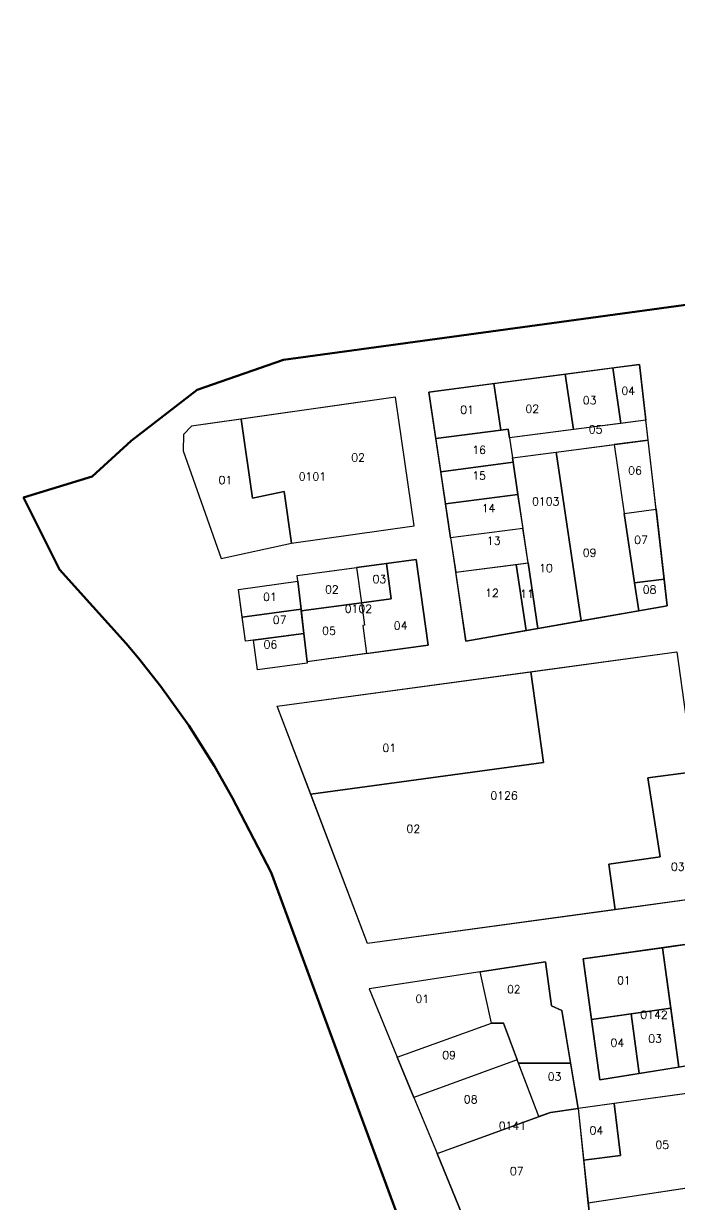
# Model space of a CAD drawing. Header units: inches. Extents: x 278406 to 279830, y 8664136 to 8666196.
# Drawn here: x 278406 to 278734, y 8665606 to 8666196 of the extents above; entities that cross this region are included whole.
import ezdxf
from ezdxf.enums import TextEntityAlignment as Align

# ---------------------------------------------------------------- set-up
doc = ezdxf.new("R2010")
doc.units = ezdxf.units.IN
doc.header["$MEASUREMENT"] = 0
for name, color, linetype in [('LOTE_PL', 4, 'Continuous'), ('LOTE_TXT', 7, 'ByLayer'), ('MZA_NRO', 1, 'Continuous'), ('SECTORES_PL', 7, 'ByLayer')]:
    doc.layers.add(name, color=color, linetype=linetype)
doc.layers.add('MZA_PL', color=7, linetype='Continuous', true_color=0xdc8a38)
doc.styles.add('LOTE_NRO', font='romand.shx')
doc.styles.add('MZA_NRO', font='romand.shx')

msp = doc.modelspace()

# ---------------------------------------------------------------- linework, layer by layer
at = {"layer": 'LOTE_PL'}
for points in [[(278677.16, 8666020.92), (278700.96, 8666024.05), (278705.08, 8665996.35), (278681.28, 8665993.23), (278677.16, 8666020.92)], [(278700.96, 8666024.05), (278714.35, 8666025.8), (278717.54, 8665997.98), (278705.08, 8665996.35), (278700.96, 8666024.05)], [(278641.47, 8666016.24), (278677.16, 8666020.92), (278681.28, 8665993.23), (278649.35, 8665989.04), (278648.69, 8665993.49), (278644.93, 8665992.95), (278641.47, 8666016.24)], [(278641.47, 8666016.24), (278644.93, 8665992.95), (278612.5, 8665988.74), (278609.05, 8666011.98), (278641.47, 8666016.24)], [(278592.37, 8666009.42), (278515.14, 8665998.48), (278520.94, 8665958.91), (278536.62, 8665962.25), (278540.32, 8665936.51), (278601.62, 8665945.09), (278592.37, 8666009.42)], [(278515.14, 8665998.48), (278490.39, 8665994.98), (278486.36, 8665990.77), (278486.2, 8665982.6), (278505.14, 8665928.84), (278540.32, 8665936.51), (278536.62, 8665962.25), (278520.94, 8665958.91), (278515.14, 8665998.48)], [(278717.54, 8665997.98), (278649.35, 8665989.04), (278650.83, 8665979.05), (278718.69, 8665987.95), (278717.54, 8665997.98)], [(278612.5, 8665988.74), (278644.93, 8665992.95), (278648.69, 8665993.49), (278651.16, 8665976.87), (278614.97, 8665972.12), (278612.5, 8665988.74)], [(278672.64, 8665981.91), (278701.59, 8665985.71), (278706.7, 8665951.28), (278711.86, 8665916.56), (278713.93, 8665902.68), (278685.17, 8665897.61), (278672.64, 8665981.91)], [(278718.69, 8665987.95), (278701.59, 8665985.71), (278706.7, 8665951.28), (278722.66, 8665953.38), (278718.69, 8665987.95)], [(278614.97, 8665972.12), (278651.16, 8665976.87), (278653.54, 8665960.85), (278617.36, 8665956.1), (278614.97, 8665972.12)], [(278650.83, 8665979.05), (278672.64, 8665981.91), (278685.17, 8665897.61), (278663.5, 8665893.79), (278658.62, 8665926.62), (278656.1, 8665943.64), (278653.54, 8665960.85), (278651.16, 8665976.87), (278650.83, 8665979.05)], [(278653.54, 8665960.85), (278656.07, 8665943.83), (278619.88, 8665939.09), (278617.36, 8665956.1), (278653.54, 8665960.85)], [(278722.66, 8665953.38), (278726.66, 8665918.51), (278711.86, 8665916.56), (278706.7, 8665951.28), (278722.66, 8665953.38)], [(278658.62, 8665926.62), (278656.07, 8665943.83), (278619.88, 8665939.09), (278622.44, 8665921.87), (278658.62, 8665926.62)], [(278543.52, 8665917.5), (278543.13, 8665920.32), (278572.91, 8665924.32), (278575.36, 8665906.56), (278545.23, 8665902.54), (278545.14, 8665903.39), (278543.52, 8665917.5)], [(278575.36, 8665906.56), (278590.14, 8665908.53), (278587.8, 8665926.32), (278572.91, 8665924.32), (278575.36, 8665906.56)], [(278575.36, 8665906.56), (278576.91, 8665895.38), (278575.97, 8665895.25), (278577.91, 8665881.26), (278608.61, 8665885.48), (278602.69, 8665928.32), (278587.8, 8665926.32), (278590.14, 8665908.53), (278575.36, 8665906.56)], [(278622.44, 8665921.87), (278652.68, 8665925.84), (278657.6, 8665892.75), (278627.56, 8665887.45), (278622.44, 8665921.87)], [(278658.62, 8665926.62), (278663.5, 8665893.79), (278657.6, 8665892.75), (278652.68, 8665925.84), (278658.62, 8665926.62)], [(278513.81, 8665913.36), (278543.52, 8665917.5), (278545.14, 8665903.39), (278515.68, 8665899.47), (278513.81, 8665913.36)], [(278726.66, 8665918.51), (278728.19, 8665905.19), (278713.93, 8665902.68), (278711.86, 8665916.56), (278726.66, 8665918.51)], [(278545.23, 8665902.54), (278575.36, 8665906.56), (278576.91, 8665895.38), (278575.97, 8665895.25), (278577.91, 8665881.26), (278548.14, 8665877.17), (278546.52, 8665891.3), (278545.23, 8665902.54)], [(278515.68, 8665899.47), (278545.14, 8665903.39), (278546.52, 8665891.3), (278517.31, 8665887.38), (278515.68, 8665899.47)], [(278521.36, 8665887.92), (278546.52, 8665891.3), (278548.14, 8665877.17), (278548.25, 8665876.44), (278523.45, 8665873.08), (278521.36, 8665887.92), (278521.36, 8665887.92)], [(278660.01, 8665872.17), (278733.04, 8665882.09), (278741.31, 8665822.15), (278718.42, 8665819.05), (278724.68, 8665779.54), (278699.02, 8665776), (278702.17, 8665753.2), (278578.33, 8665736.23), (278549.95, 8665811.03), (278666.27, 8665826.82), (278660.01, 8665872.17)], [(278533.28, 8665854.97), (278660.01, 8665872.17), (278666.27, 8665826.82), (278549.95, 8665811.03), (278533.28, 8665854.97)], [(278702.17, 8665753.2), (278699.02, 8665776), (278724.68, 8665779.54), (278718.42, 8665819.05), (278741.31, 8665822.15), (278749.92, 8665759.77), (278702.17, 8665753.2)], [(278686.15, 8665728.57), (278725.86, 8665734.16), (278729.95, 8665703.93), (278690.29, 8665698.35), (278686.15, 8665728.57)], [(278725.86, 8665734.16), (278754.68, 8665738.21), (278762.55, 8665679.13), (278733.92, 8665674.51), (278725.86, 8665734.16)], [(278679.85, 8665676.43), (278653.9, 8665676.43), (278646.31, 8665696.49), (278640.38, 8665696.49), (278634.67, 8665722.19), (278667.38, 8665727.2), (278670.4, 8665705.05), (278675.49, 8665702.86), (278679.85, 8665676.43)], [(278634.67, 8665722.19), (278579.11, 8665713.68), (278593.25, 8665679.38), (278640.38, 8665696.49), (278634.67, 8665722.19)], [(278690.29, 8665698.35), (278710.09, 8665701.14), (278714.18, 8665671.32), (278694.44, 8665668.14), (278690.29, 8665698.35)], [(278710.09, 8665701.14), (278729.95, 8665703.93), (278733.92, 8665674.51), (278714.18, 8665671.32), (278710.09, 8665701.14)], [(278653.26, 8665678.11), (278601.53, 8665659.32), (278593.25, 8665679.38), (278640.38, 8665696.49), (278646.31, 8665696.49), (278653.26, 8665678.11)], [(278653.26, 8665678.11), (278601.53, 8665659.32), (278613.11, 8665631.21), (278664, 8665649.71), (278653.26, 8665678.11)], [(278679.85, 8665676.43), (278683.59, 8665653.74), (278669.84, 8665651.83), (278664, 8665649.71), (278653.9, 8665676.43), (278679.85, 8665676.43)], [(278739.26, 8665661.44), (278701.72, 8665656.24), (278704.87, 8665630.3), (278686.34, 8665628.04), (278688.54, 8665606.59), (278744.89, 8665615.15), (278739.26, 8665661.44)], [(278689.1, 8665602.35), (278628.51, 8665593.86), (278613.11, 8665631.21), (278669.84, 8665651.83), (278683.59, 8665653.74), (278689.1, 8665602.35)], [(278701.72, 8665656.24), (278683.59, 8665653.74), (278686.34, 8665628.04), (278704.87, 8665630.3), (278701.72, 8665656.24)]]:
    msp.add_lwpolyline(points, close=True, dxfattribs=at)
at = {"layer": 'MZA_PL'}
for points in [[(278714.35, 8666025.8), (278609.05, 8666011.98), (278627.56, 8665887.45), (278728.19, 8665905.19), (278714.35, 8666025.8)], [(278592.37, 8666009.42), (278490.39, 8665994.98), (278486.36, 8665990.77), (278486.2, 8665982.6), (278505.14, 8665928.84), (278540.32, 8665936.51), (278601.62, 8665945.09), (278592.37, 8666009.42)], [(278523.45, 8665873.08), (278521.36, 8665887.92), (278517.31, 8665887.38), (278513.81, 8665913.36), (278543.52, 8665917.5), (278543.13, 8665920.32), (278602.69, 8665928.32), (278608.61, 8665885.48), (278548.14, 8665877.17), (278548.25, 8665876.44), (278523.45, 8665873.08)], [(278533.28, 8665854.97), (278733.04, 8665882.09), (278749.92, 8665759.77), (278578.33, 8665736.23), (278533.28, 8665854.97)], [(278754.68, 8665738.21), (278686.15, 8665728.57), (278694.44, 8665668.14), (278762.55, 8665679.13), (278754.68, 8665738.21)], [(278667.38, 8665727.2), (278579.11, 8665713.68), (278593.25, 8665679.38), (278601.53, 8665659.32), (278613.11, 8665631.21), (278628.51, 8665593.86), (278689.1, 8665602.35), (278688.64, 8665606.6), (278768.62, 8665618.76), (278762.04, 8665664.59), (278683.59, 8665653.74), (278675.49, 8665702.86), (278670.4, 8665705.05), (278667.38, 8665727.2)]]:
    msp.add_lwpolyline(points, close=True, dxfattribs=at)
at = {"layer": 'SECTORES_PL', "lineweight": 100}
msp.add_lwpolyline([(279766.68, 8666196.21), (278536.45, 8666028.05), (278493.15, 8666013.05), (278460.25, 8665987.55), (278440.75, 8665969.75), (278406.45, 8665959.25), (278424.35, 8665923.25), (278457.65, 8665886.35), (278463.95, 8665878.95), (278475.05, 8665864.75), (278489.05, 8665845.25), (278501.85, 8665824.95), (278510.75, 8665809.25), (278530.25, 8665771.85), (278562.95, 8665682.55), (278599.25, 8665584.55), (278608.65, 8665559.85), (278654.75, 8665434.75), (278658.65, 8665424.45), (278805.45, 8665443.55), (278823.05, 8665446.95), (279127.56, 8665489.36), (279462.65, 8665536.05)], dxfattribs=at)

# ---------------------------------------------------------------- texts
at = {"layer": 'LOTE_TXT', "style": 'LOTE_NRO'}
for s, p in [('04', (278708.67, 8666010.6)), ('03', (278689.4, 8666005.89)), ('01', (278628.15, 8666001.18)), ('02', (278660.7, 8666001.61)), ('05', (278692.4, 8665991.33)), ('16', (278634.15, 8665981.05)), ('02', (278573.67, 8665977.27)), ('15', (278634.15, 8665968.21)), ('06', (278712.1, 8665970.78)), ('01', (278507.33, 8665966.01)), ('14', (278638.86, 8665951.93)), ('13', (278641.43, 8665935.66)), ('07', (278715.1, 8665936.09)), ('09', (278689.4, 8665929.66)), ('10', (278667.56, 8665921.96)), ('03', (278584.34, 8665916.46)), ('01', (278529.57, 8665907.57)), ('02', (278560.54, 8665911.3)), ('12', (278640.57, 8665909.54)), ('11', (278658.13, 8665909.11)), ('08', (278719.38, 8665911.25)), ('07', (278534.44, 8665896.1)), ('05', (278559.1, 8665890.65)), ('04', (278594.95, 8665893.23)), ('06', (278529.85, 8665883.77)), ('01', (278589.23, 8665832.06)), ('02', (278601.27, 8665791.63)), ('03', (278733.47, 8665772.7)), ('01', (278706.53, 8665715.86)), ('01', (278605.74, 8665706.61)), ('02', (278651.51, 8665711.4)), ('04', (278703.27, 8665684.66)), ('03', (278722.14, 8665686.75)), ('09', (278619.17, 8665678.49)), ('03', (278671.85, 8665667.75)), ('08', (278629.94, 8665656.37)), ('04', (278692.78, 8665640.84)), ('05', (278725.69, 8665633.67)), ('07', (278652.97, 8665620.49))]:
    msp.add_text(s, height=4, dxfattribs=at).set_placement(p, align=Align.CENTER)
at = {"layer": 'MZA_NRO', "style": 'MZA_NRO'}
for s, p in [('0101', (278550.82, 8665969.78)), ('0103', (278667.44, 8665957.3)), ('0102', (278573.8, 8665903.68)), ('0126', (278646.61, 8665810.25)), ('0142', (278721.58, 8665700.66)), ('0141', (278650.78, 8665645.17))]:
    msp.add_text(s, height=4, dxfattribs=at).set_placement(p, align=Align.MIDDLE_CENTER)

doc.saveas('drawing.dxf')
